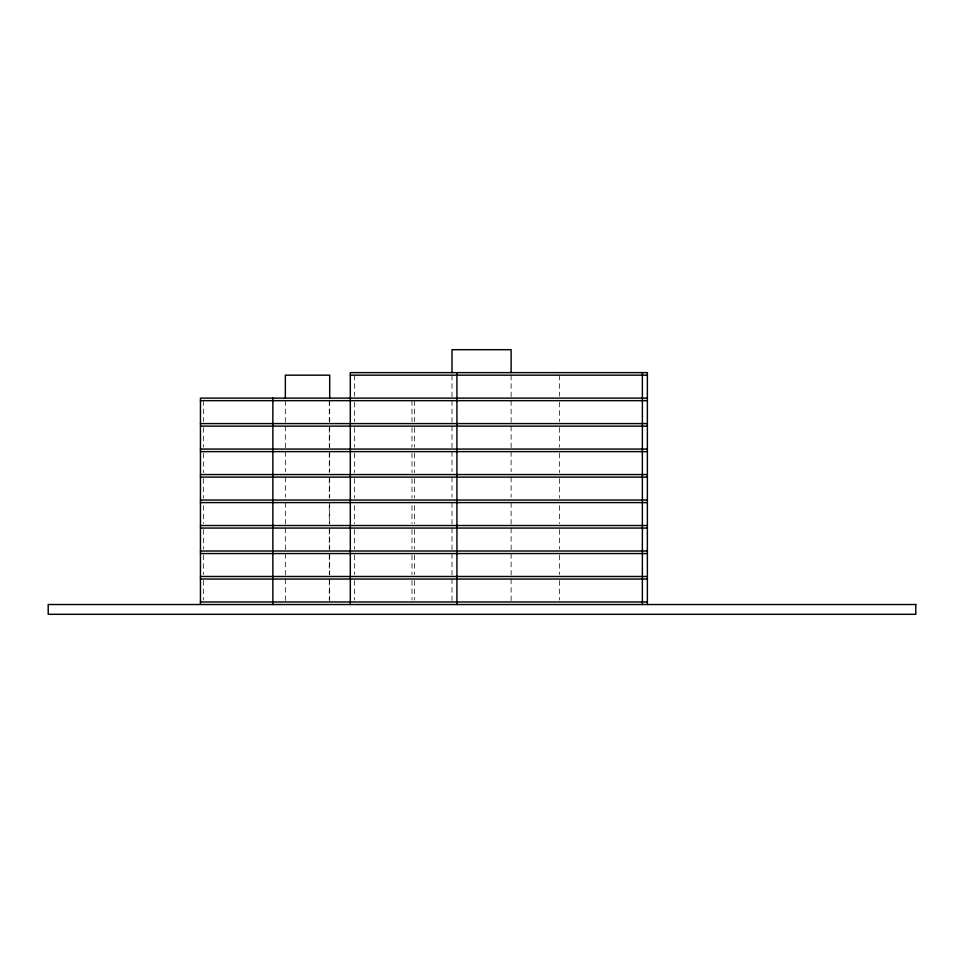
<?xml version="1.0" encoding="UTF-8"?>
<svg xmlns="http://www.w3.org/2000/svg" width="964" height="964" viewBox="0 0 964 964"><rect width="100%" height="100%" fill="white"/><g stroke="black" fill="none" stroke-linecap="round" stroke-linejoin="round"><path stroke-width="0.72" stroke-dasharray="4.82 3.62" d="M559.457 375.165L559.457 396.156M559.457 402.157L559.457 421.642M559.457 427.63L559.457 447.127M559.457 453.116L559.457 472.601M559.457 478.602L559.457 498.087M559.457 505.582L559.457 523.572M559.457 529.573L559.457 549.058M559.457 555.059L559.457 574.544M559.457 580.533L559.457 600.03M511.113 375.165L511.113 396.674M511.113 400.65L511.113 422.16M511.113 426.136L511.113 447.633M511.113 451.622L511.113 471.685M511.113 477.108L511.113 497.171M511.113 502.593L511.113 524.091M511.113 528.067L511.113 549.576M511.113 553.553L511.113 575.062M511.113 579.039L511.113 600.536M451.996 375.165L451.996 396.674M451.996 400.65L451.996 422.16M451.996 426.136L451.996 447.633M451.996 451.622L451.996 471.685M451.996 477.108L451.996 497.171M451.996 502.593L451.996 524.091M451.996 528.067L451.996 549.576M451.996 553.553L451.996 575.062M451.996 579.039L451.996 600.536M414.387 400.65L414.387 421.642M414.387 427.63L414.387 447.127M414.387 453.116L414.387 472.601M414.387 478.602L414.387 498.087M414.387 505.582L414.387 523.572M414.387 529.573L414.387 549.058M414.387 555.059L414.387 574.544M414.387 580.533L414.387 600.03M412.002 400.65L412.002 421.642M412.002 427.63L412.002 447.127M412.002 453.116L412.002 472.601M412.002 478.602L412.002 498.087M412.002 505.582L412.002 523.572M412.002 529.573L412.002 549.058M412.002 555.059L412.002 574.544M412.002 580.533L412.002 600.03M354.559 375.165L354.559 396.156M354.559 402.157L354.559 421.642M354.559 427.63L354.559 447.127M354.559 453.116L354.559 472.601M354.559 478.602L354.559 498.087M354.559 505.582L354.559 523.572M354.559 529.573L354.559 549.058M354.559 555.059L354.559 574.544M354.559 580.533L354.559 600.03M329.688 400.65L329.688 422.16M329.688 426.136L329.688 447.633M329.688 451.622L329.688 471.685M329.688 477.108L329.688 497.171M329.688 502.593L329.688 524.091M329.688 528.067L329.688 549.576M329.688 553.553L329.688 575.062M329.688 579.039L329.688 600.536M329.266 400.65L329.266 421.642M329.266 427.63L329.266 447.127M329.266 453.116L329.266 472.601M329.266 478.602L329.266 498.087M329.266 505.582L329.266 523.572M329.266 529.573L329.266 549.058M329.266 555.059L329.266 574.544M329.266 580.533L329.266 600.03M285.344 400.65L285.344 422.16M285.344 426.136L285.344 447.633M285.344 451.622L285.344 471.685M285.344 477.108L285.344 497.171M285.344 502.593L285.344 524.091M285.344 528.067L285.344 549.576M285.344 553.553L285.344 575.062M285.344 579.039L285.344 600.536M203.344 400.65L203.344 421.642M203.344 427.63L203.344 447.127M203.344 453.116L203.344 472.601M203.344 478.602L203.344 498.087M203.344 505.582L203.344 523.572M203.344 529.573L203.344 549.058M203.344 555.059L203.344 574.544M203.344 580.533L203.344 600.03"/><path stroke-width="1.45" d="M350.306 375.165L647.374 375.165M647.374 398.108L200.452 398.108L200.452 604.524M200.452 400.65L647.374 400.65M200.452 423.594L647.374 423.594M200.452 426.136L647.374 426.136M200.452 449.067L647.374 449.067M200.452 451.622L647.374 451.622M200.452 474.553L647.374 474.553M200.452 477.108L647.374 477.108M200.452 500.039L647.374 500.039M200.452 502.593L647.374 502.593M200.452 525.525L647.374 525.525M200.452 528.067L647.374 528.067M200.452 551.01L647.374 551.01M200.452 553.553L647.374 553.553M200.452 576.484L647.374 576.484M200.452 579.039L647.374 579.039M200.452 601.97L647.374 601.97M647.374 604.524L647.374 372.622L350.306 372.622L350.306 604.524M642.373 372.622L642.373 604.524M511.113 372.622L511.113 349.691L451.996 349.691L451.996 372.622M456.936 372.622L456.936 604.524M329.688 398.108L329.688 375.165L285.344 375.165L285.344 398.108M272.86 398.108L272.86 604.524M915.8 604.524L48.2 604.524L48.2 614.309L915.8 614.309L915.8 604.524"/></g></svg>
